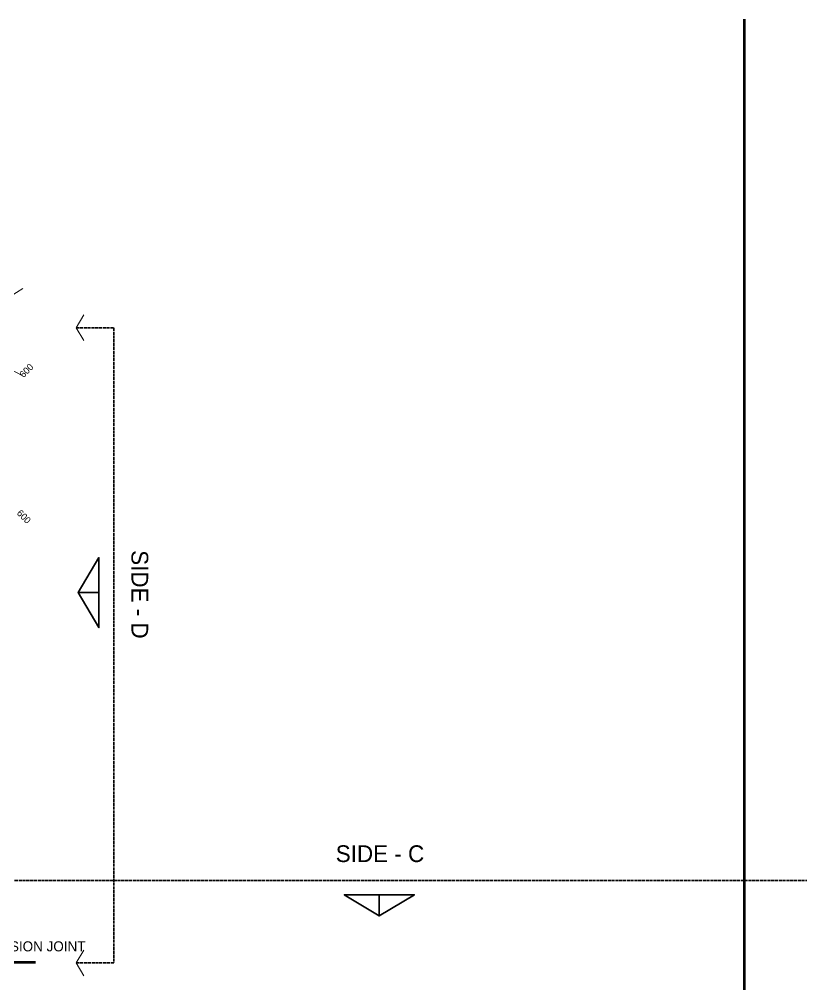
# Model space of a CAD drawing. Header units: millimetres. Extents: x 23593 to 241524, y 4405 to 182732.
# Drawn here: x 133897 to 168874, y 139563 to 182732 of the extents above; entities that cross this region are included whole.
import ezdxf

# ---------------------------------------------------------------- set-up
doc = ezdxf.new("R2010")
doc.units = ezdxf.units.MM
doc.linetypes.add('PDF_IMPORT', pattern=[1, 0.8, -0.2])
doc.layers.add('PDF_AR_DIMENSION', color=7, linetype='Continuous')
doc.layers.add('PDF_Text', color=7, linetype='Continuous')
doc.layers.add('PDF_exp gap', color=7, linetype='Continuous', true_color=0xdd006e)
doc.styles.add('PDF Century Gothic', font='GOTHIC.TTF')

msp = doc.modelspace()

# ---------------------------------------------------------------- linework, layer by layer
at = {"layer": 'PDF_AR_DIMENSION', "color": 2, "lineweight": 13}
for points in [[(134059, 170689), (133493, 170330), (132908, 170689)], [(136778, 168367), (136438, 168933), (136778, 169519)], [(136778, 139958), (136438, 140543), (136778, 141109)]]:
    msp.add_lwpolyline(points, dxfattribs=at)
at = {"layer": 'PDF_AR_DIMENSION', "lineweight": 13}
msp.add_lwpolyline([(134022, 166800), (133493, 167084)], dxfattribs=at)
at = {"layer": 'PDF_exp gap', "lineweight": 35}
for points in [[(166282, 4405), (166282, 182732)], [(166338, 4405), (166338, 182732)], [(119789, 140581), (134626, 140581)], [(123130, 140543), (119789, 140543), (134626, 140543)]]:
    msp.add_lwpolyline(points, dxfattribs=at)
at = {"layer": 'PDF_exp gap', "color": 3, "linetype": 'PDF_IMPORT', "lineweight": 35, "ltscale": 169.889663}
for points in [[(136438, 168933), (138118, 168933), (138118, 140543), (136438, 140543)], [(131492, 142544), (131492, 144224), (180288, 144224), (180288, 142544)]]:
    msp.add_lwpolyline(points, dxfattribs=at)
at = {"layer": 'PDF_exp gap', "color": 3, "lineweight": 35}
for points in [[(137457, 157098), (136532, 157098), (137457, 158665), (137457, 155531), (136532, 157098)], [(149991, 143582), (149991, 142638), (148425, 143582), (151558, 143582), (149991, 142638)]]:
    msp.add_lwpolyline(points, dxfattribs=at)

# ---------------------------------------------------------------- texts
at = {"layer": 'PDF_Text', "char_height": 300, "attachment_point": 4, "style": 'PDF Century Gothic'}
for insert, rotation in [((133981, 166786), 45), ((133864, 160726), 315.0006)]:
    msp.add_mtext('600', dxfattribs=dict(at, insert=insert, rotation=rotation))
at = {"layer": 'PDF_Text', "color": 3, "insert": (139280, 158992), "char_height": 750, "attachment_point": 4, "rotation": 270, "style": 'PDF Century Gothic'}
msp.add_mtext('SIDE - D', dxfattribs=at)
at = {"layer": 'PDF_Text', "color": 3, "insert": (148043, 145416), "char_height": 750, "attachment_point": 4, "style": 'PDF Century Gothic'}
msp.add_mtext('SIDE - C', dxfattribs=at)
at = {"layer": 'PDF_Text', "color": 232, "true_color": 0xdd006e, "insert": (129600, 141275), "char_height": 450.01, "attachment_point": 4, "style": 'PDF Century Gothic'}
msp.add_mtext('50mm EXPANSION JOINT', dxfattribs=at)

doc.saveas('drawing.dxf')
